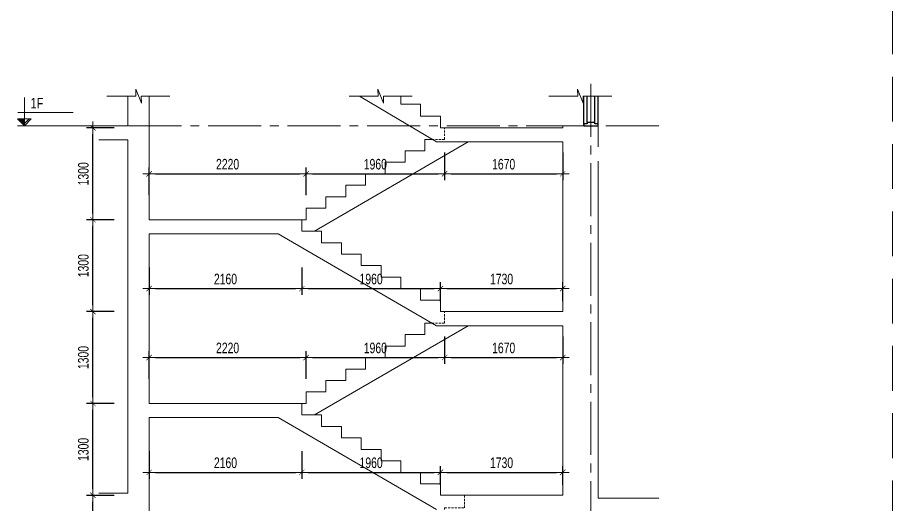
# Model space of a CAD drawing. Header units: millimetres. Extents: x -179076 to 254975, y -18667 to 296191.
# Drawn here: x 63262 to 75639, y 54940 to 61832 of the extents above; entities that cross this region are included whole.
import ezdxf

# ---------------------------------------------------------------- set-up
doc = ezdxf.new("R2010")
doc.units = ezdxf.units.MM
doc.linetypes.add('CENTER2', pattern=[1.125, 0.75, -0.125, 0.125, -0.125])
doc.linetypes.add('HIDDEN2', pattern=[4.7625, 3.175, -1.5875])
doc.layers.get('Defpoints').update_dxf_attribs({"color": 151, "lineweight": 9})
doc.layers.add('A-DOOR', color=4, linetype='Continuous')
for name, color, linetype, lineweight in [('NDC_S_ANNO', 7, 'Continuous', 20), ('NDC_S_AXIS', 5, 'CENTER2', 13), ('NDC_S_CONTINUOUS', 3, 'Continuous', 20), ('NDC_S_DIM', 1, 'Continuous', 15), ('NDC_S_HIDDEN', 8, 'HIDDEN2', 13), ('NDC_S_SLAB', 2, 'Continuous', 20), ('NDC_S_SYMBOL', 1, 'Continuous', 15), ('NDC_S_TEXT SYMBOL', 7, 'Continuous', 20), ('NDC_S_VN TEXT', 7, 'Continuous', 20)]:
    doc.layers.add(name, color=color, linetype=linetype, lineweight=lineweight)
doc.styles.add('NDC_ANNO', font='', dxfattribs={"width": 0.8})
doc.styles.add('NDC_DIM', font='', dxfattribs={"width": 0.75})
doc.styles.get('NDC_ANNO').set_extended_font_data('Dotum')
doc.styles.get('NDC_DIM').set_extended_font_data('Dotum')
doc.dimstyles.new('NDC_dim_60', dxfattribs={"dimscale": 60, "dimtxt": 2.5, "dimasz": 1.5, "dimexe": 1.5, "dimexo": 2.5, "dimgap": 1, "dimtad": 1, "dimdec": 0, "dimzin": 0, "dimdsep": 46, "dimtxsty": 'NDC_DIM', "dimblk": 'DIMMARK', "dimcen": 0.09, "dimdle": 1.2, "dimclrd": 1, "dimclre": 1, "dimclrt": 3, "dimadec": 0, "dimazin": 0, "dimtfac": 1, "dimtdec": 0, "dimtix": 1, "dimtofl": 0, "dimtmove": 0, "dimatfit": 3, "dimfxl": 5, "dimfxlon": 1, "dimtolj": 1, "dimtzin": 0, "dimarcsym": 0})

# ---------------------------------------------------------------- blocks, each defined once
blk = doc.blocks.new('kata_block_CT')
at = {"layer": 'NDC_S_ANNO'}
blk.add_hatch(color=3, dxfattribs=at).paths.add_polyline_path([(0, 1.6), (-1.61, 1.6), (0, 0)])
at = {"layer": 'NDC_S_ANNO', "ltscale": 50}
h = blk.add_hatch(dxfattribs=at)
h.set_pattern_fill('ANSI31', color=256, scale=1.406, style=0)
h.paths.add_polyline_path([(0, 1.6), (0, 0), (1.61, 1.6)])
for p, q in [((-1.59, 3.14), (11.47, 3.14)), ((11.56, 0), (-1.64, 0))]:
    blk.add_line(p, q, dxfattribs=at)
for points in [[(0, 6.69), (0, 0)], [(0, 0), (-1.61, 1.6), (0, 1.6)], [(0, 0), (1.61, 1.6), (0, 1.6)]]:
    blk.add_lwpolyline(points, dxfattribs=at)
at = {"layer": 'NDC_S_ANNO', "color": 8, "ltscale": 50}
blk.add_lwpolyline([(0, 0), (-1.61, 1.6), (0, 1.6)], dxfattribs=at)
at = {"layer": 'NDC_S_TEXT SYMBOL', "color": 3, "style": 'NDC_ANNO', "width": 0.8}
blk.add_attdef('CT', (1.41, 4.07), '', height=2.5, dxfattribs=at)
blk = doc.blocks.new('DIMMARK')
at = {"layer": 'NDC_S_DIM', "color": 1}
blk.add_line((-1.5, 0), (1, 0), dxfattribs=at)
at = {"layer": 'NDC_S_DIM', "color": 2, "const_width": 0.1}
blk.add_lwpolyline([(-0.42, -0.42), (0.42, 0.42)], dxfattribs=at)
blk = doc.blocks.new('*D1698')
at = {"layer": 'Defpoints', "color": 0, "transparency": 16777216}
for p in [(65124, 56370), (67284, 56370), (67284, 55395)]:
    blk.add_point(p, dxfattribs=at)
at = {"layer": 'NDC_S_DIM', "color": 1, "lineweight": -2, "transparency": 16777216}
for p, q in [((65124, 55695), (65124, 55305)), ((67284, 55695), (67284, 55305)), ((65214, 55395), (67194, 55395))]:
    blk.add_line(p, q, dxfattribs=at)
at = {"layer": 'NDC_S_DIM', "color": 1, "lineweight": -2, "transparency": 16777216, "xscale": 90, "yscale": 90, "zscale": 90, "rotation": 180}
blk.add_blockref('DIMMARK', (65124, 55395), dxfattribs=at)
at = {"layer": 'NDC_S_DIM', "color": 1, "lineweight": -2, "transparency": 16777216, "xscale": 90, "yscale": 90, "zscale": 90}
blk.add_blockref('DIMMARK', (67284, 55395), dxfattribs=at)
at = {"layer": 'NDC_S_DIM', "color": 3, "transparency": 16777216, "insert": (66204, 55530), "char_height": 150, "attachment_point": 5, "style": 'NDC_DIM'}
blk.add_mtext('\\A1;2160', dxfattribs=at)
blk = doc.blocks.new('*D1699')
at = {"layer": 'Defpoints', "color": 0, "transparency": 16777216}
for p in [(67284, 56370), (69244, 55395), (69244, 55070)]:
    blk.add_point(p, dxfattribs=at)
at = {"layer": 'NDC_S_DIM', "color": 1, "lineweight": -2, "transparency": 16777216}
for p, q in [((67284, 55695), (67284, 55305)), ((69244, 55220), (69244, 55485)), ((67374, 55395), (69154, 55395))]:
    blk.add_line(p, q, dxfattribs=at)
at = {"layer": 'NDC_S_DIM', "color": 1, "lineweight": -2, "transparency": 16777216, "xscale": 90, "yscale": 90, "zscale": 90, "rotation": 180}
blk.add_blockref('DIMMARK', (67284, 55395), dxfattribs=at)
at = {"layer": 'NDC_S_DIM', "color": 1, "lineweight": -2, "transparency": 16777216, "xscale": 90, "yscale": 90, "zscale": 90}
blk.add_blockref('DIMMARK', (69244, 55395), dxfattribs=at)
at = {"layer": 'NDC_S_DIM', "color": 3, "transparency": 16777216, "insert": (68264, 55530), "char_height": 150, "attachment_point": 5, "style": 'NDC_DIM'}
blk.add_mtext('\\A1;1960', dxfattribs=at)
blk = doc.blocks.new('*D1700')
at = {"layer": 'Defpoints', "color": 0, "transparency": 16777216}
for p in [(70974, 55395), (69244, 55070), (70974, 55070)]:
    blk.add_point(p, dxfattribs=at)
at = {"layer": 'NDC_S_DIM', "color": 1, "lineweight": -2, "transparency": 16777216}
for p, q in [((69244, 55220), (69244, 55485)), ((70974, 55220), (70974, 55485)), ((69334, 55395), (70884, 55395))]:
    blk.add_line(p, q, dxfattribs=at)
at = {"layer": 'NDC_S_DIM', "color": 1, "lineweight": -2, "transparency": 16777216, "xscale": 90, "yscale": 90, "zscale": 90, "rotation": 180}
blk.add_blockref('DIMMARK', (69244, 55395), dxfattribs=at)
at = {"layer": 'NDC_S_DIM', "color": 1, "lineweight": -2, "transparency": 16777216, "xscale": 90, "yscale": 90, "zscale": 90}
blk.add_blockref('DIMMARK', (70974, 55395), dxfattribs=at)
at = {"layer": 'NDC_S_DIM', "color": 3, "transparency": 16777216, "insert": (70109, 55530), "char_height": 150, "attachment_point": 5, "style": 'NDC_DIM'}
blk.add_mtext('\\A1;1730', dxfattribs=at)
blk = doc.blocks.new('*D1701')
at = {"layer": 'Defpoints', "color": 0, "transparency": 16777216}
for p in [(67344, 57020), (65124, 56370), (67344, 56370)]:
    blk.add_point(p, dxfattribs=at)
at = {"layer": 'NDC_S_DIM', "color": 1, "lineweight": -2, "transparency": 16777216}
for p, q in [((65124, 56720), (65124, 57110)), ((67344, 56720), (67344, 57110)), ((65214, 57020), (67254, 57020))]:
    blk.add_line(p, q, dxfattribs=at)
at = {"layer": 'NDC_S_DIM', "color": 1, "lineweight": -2, "transparency": 16777216, "xscale": 90, "yscale": 90, "zscale": 90, "rotation": 180}
blk.add_blockref('DIMMARK', (65124, 57020), dxfattribs=at)
at = {"layer": 'NDC_S_DIM', "color": 1, "lineweight": -2, "transparency": 16777216, "xscale": 90, "yscale": 90, "zscale": 90}
blk.add_blockref('DIMMARK', (67344, 57020), dxfattribs=at)
at = {"layer": 'NDC_S_DIM', "color": 3, "transparency": 16777216, "insert": (66234, 57155), "char_height": 150, "attachment_point": 5, "style": 'NDC_DIM'}
blk.add_mtext('\\A1;2220', dxfattribs=at)
blk = doc.blocks.new('*D1702')
at = {"layer": 'Defpoints', "color": 0, "transparency": 16777216}
for p in [(69304, 57670), (69304, 57020), (67344, 56370)]:
    blk.add_point(p, dxfattribs=at)
at = {"layer": 'NDC_S_DIM', "color": 1, "lineweight": -2, "transparency": 16777216}
for p, q in [((69304, 57320), (69304, 56930)), ((67344, 56720), (67344, 57110)), ((67434, 57020), (69214, 57020))]:
    blk.add_line(p, q, dxfattribs=at)
at = {"layer": 'NDC_S_DIM', "color": 1, "lineweight": -2, "transparency": 16777216, "xscale": 90, "yscale": 90, "zscale": 90, "rotation": 180}
blk.add_blockref('DIMMARK', (67344, 57020), dxfattribs=at)
at = {"layer": 'NDC_S_DIM', "color": 1, "lineweight": -2, "transparency": 16777216, "xscale": 90, "yscale": 90, "zscale": 90}
blk.add_blockref('DIMMARK', (69304, 57020), dxfattribs=at)
at = {"layer": 'NDC_S_DIM', "color": 3, "transparency": 16777216, "insert": (68324, 57155), "char_height": 150, "attachment_point": 5, "style": 'NDC_DIM'}
blk.add_mtext('\\A1;1960', dxfattribs=at)
blk = doc.blocks.new('*D1703')
at = {"layer": 'Defpoints', "color": 0, "transparency": 16777216}
for p in [(69304, 57670), (70974, 57470), (70974, 57020)]:
    blk.add_point(p, dxfattribs=at)
at = {"layer": 'NDC_S_DIM', "color": 1, "lineweight": -2, "transparency": 16777216}
for p, q in [((69304, 57320), (69304, 56930)), ((70974, 57320), (70974, 56930)), ((69394, 57020), (70884, 57020))]:
    blk.add_line(p, q, dxfattribs=at)
at = {"layer": 'NDC_S_DIM', "color": 1, "lineweight": -2, "transparency": 16777216, "xscale": 90, "yscale": 90, "zscale": 90, "rotation": 180}
blk.add_blockref('DIMMARK', (69304, 57020), dxfattribs=at)
at = {"layer": 'NDC_S_DIM', "color": 1, "lineweight": -2, "transparency": 16777216, "xscale": 90, "yscale": 90, "zscale": 90}
blk.add_blockref('DIMMARK', (70974, 57020), dxfattribs=at)
at = {"layer": 'NDC_S_DIM', "color": 3, "transparency": 16777216, "insert": (70139, 57155), "char_height": 150, "attachment_point": 5, "style": 'NDC_DIM'}
blk.add_mtext('\\A1;1670', dxfattribs=at)
blk = doc.blocks.new('*D1704')
at = {"layer": 'Defpoints', "color": 0, "transparency": 16777216}
for p in [(65124, 58970), (67284, 58970), (67284, 57995)]:
    blk.add_point(p, dxfattribs=at)
at = {"layer": 'NDC_S_DIM', "color": 1, "lineweight": -2, "transparency": 16777216}
for p, q in [((65124, 58295), (65124, 57905)), ((67284, 58295), (67284, 57905)), ((65214, 57995), (67194, 57995))]:
    blk.add_line(p, q, dxfattribs=at)
at = {"layer": 'NDC_S_DIM', "color": 1, "lineweight": -2, "transparency": 16777216, "xscale": 90, "yscale": 90, "zscale": 90, "rotation": 180}
blk.add_blockref('DIMMARK', (65124, 57995), dxfattribs=at)
at = {"layer": 'NDC_S_DIM', "color": 1, "lineweight": -2, "transparency": 16777216, "xscale": 90, "yscale": 90, "zscale": 90}
blk.add_blockref('DIMMARK', (67284, 57995), dxfattribs=at)
at = {"layer": 'NDC_S_DIM', "color": 3, "transparency": 16777216, "insert": (66204, 58130), "char_height": 150, "attachment_point": 5, "style": 'NDC_DIM'}
blk.add_mtext('\\A1;2160', dxfattribs=at)
blk = doc.blocks.new('*D1705')
at = {"layer": 'Defpoints', "color": 0, "transparency": 16777216}
for p in [(67284, 58970), (69244, 57995), (69244, 57670)]:
    blk.add_point(p, dxfattribs=at)
at = {"layer": 'NDC_S_DIM', "color": 1, "lineweight": -2, "transparency": 16777216}
for p, q in [((67284, 58295), (67284, 57905)), ((69244, 57820), (69244, 58085)), ((67374, 57995), (69154, 57995))]:
    blk.add_line(p, q, dxfattribs=at)
at = {"layer": 'NDC_S_DIM', "color": 1, "lineweight": -2, "transparency": 16777216, "xscale": 90, "yscale": 90, "zscale": 90, "rotation": 180}
blk.add_blockref('DIMMARK', (67284, 57995), dxfattribs=at)
at = {"layer": 'NDC_S_DIM', "color": 1, "lineweight": -2, "transparency": 16777216, "xscale": 90, "yscale": 90, "zscale": 90}
blk.add_blockref('DIMMARK', (69244, 57995), dxfattribs=at)
at = {"layer": 'NDC_S_DIM', "color": 3, "transparency": 16777216, "insert": (68264, 58130), "char_height": 150, "attachment_point": 5, "style": 'NDC_DIM'}
blk.add_mtext('\\A1;1960', dxfattribs=at)
blk = doc.blocks.new('*D1706')
at = {"layer": 'Defpoints', "color": 0, "transparency": 16777216}
for p in [(70974, 57995), (69244, 57670), (70974, 57670)]:
    blk.add_point(p, dxfattribs=at)
at = {"layer": 'NDC_S_DIM', "color": 1, "lineweight": -2, "transparency": 16777216}
for p, q in [((69244, 57820), (69244, 58085)), ((70974, 57820), (70974, 58085)), ((69334, 57995), (70884, 57995))]:
    blk.add_line(p, q, dxfattribs=at)
at = {"layer": 'NDC_S_DIM', "color": 1, "lineweight": -2, "transparency": 16777216, "xscale": 90, "yscale": 90, "zscale": 90, "rotation": 180}
blk.add_blockref('DIMMARK', (69244, 57995), dxfattribs=at)
at = {"layer": 'NDC_S_DIM', "color": 1, "lineweight": -2, "transparency": 16777216, "xscale": 90, "yscale": 90, "zscale": 90}
blk.add_blockref('DIMMARK', (70974, 57995), dxfattribs=at)
at = {"layer": 'NDC_S_DIM', "color": 3, "transparency": 16777216, "insert": (70109, 58130), "char_height": 150, "attachment_point": 5, "style": 'NDC_DIM'}
blk.add_mtext('\\A1;1730', dxfattribs=at)
blk = doc.blocks.new('*D1707')
at = {"layer": 'Defpoints', "color": 0, "transparency": 16777216}
for p in [(67344, 59620), (65124, 58970), (67344, 58970)]:
    blk.add_point(p, dxfattribs=at)
at = {"layer": 'NDC_S_DIM', "color": 1, "lineweight": -2, "transparency": 16777216}
for p, q in [((65124, 59320), (65124, 59710)), ((67344, 59320), (67344, 59710)), ((65214, 59620), (67254, 59620))]:
    blk.add_line(p, q, dxfattribs=at)
at = {"layer": 'NDC_S_DIM', "color": 1, "lineweight": -2, "transparency": 16777216, "xscale": 90, "yscale": 90, "zscale": 90, "rotation": 180}
blk.add_blockref('DIMMARK', (65124, 59620), dxfattribs=at)
at = {"layer": 'NDC_S_DIM', "color": 1, "lineweight": -2, "transparency": 16777216, "xscale": 90, "yscale": 90, "zscale": 90}
blk.add_blockref('DIMMARK', (67344, 59620), dxfattribs=at)
at = {"layer": 'NDC_S_DIM', "color": 3, "transparency": 16777216, "insert": (66234, 59755), "char_height": 150, "attachment_point": 5, "style": 'NDC_DIM'}
blk.add_mtext('\\A1;2220', dxfattribs=at)
blk = doc.blocks.new('*D1708')
at = {"layer": 'Defpoints', "color": 0, "transparency": 16777216}
for p in [(69304, 60108), (69304, 59620), (67344, 58970)]:
    blk.add_point(p, dxfattribs=at)
at = {"layer": 'NDC_S_DIM', "color": 1, "lineweight": -2, "transparency": 16777216}
for p, q in [((69304, 59920), (69304, 59530)), ((67344, 59320), (67344, 59710)), ((67434, 59620), (69214, 59620))]:
    blk.add_line(p, q, dxfattribs=at)
at = {"layer": 'NDC_S_DIM', "color": 1, "lineweight": -2, "transparency": 16777216, "xscale": 90, "yscale": 90, "zscale": 90, "rotation": 180}
blk.add_blockref('DIMMARK', (67344, 59620), dxfattribs=at)
at = {"layer": 'NDC_S_DIM', "color": 1, "lineweight": -2, "transparency": 16777216, "xscale": 90, "yscale": 90, "zscale": 90}
blk.add_blockref('DIMMARK', (69304, 59620), dxfattribs=at)
at = {"layer": 'NDC_S_DIM', "color": 3, "transparency": 16777216, "insert": (68324, 59755), "char_height": 150, "attachment_point": 5, "style": 'NDC_DIM'}
blk.add_mtext('\\A1;1960', dxfattribs=at)
blk = doc.blocks.new('*D1709')
at = {"layer": 'Defpoints', "color": 0, "transparency": 16777216}
for p in [(69304, 60108), (70974, 60070), (70974, 59620)]:
    blk.add_point(p, dxfattribs=at)
at = {"layer": 'NDC_S_DIM', "color": 1, "lineweight": -2, "transparency": 16777216}
for p, q in [((69304, 59920), (69304, 59530)), ((70974, 59920), (70974, 59530)), ((69394, 59620), (70884, 59620))]:
    blk.add_line(p, q, dxfattribs=at)
at = {"layer": 'NDC_S_DIM', "color": 1, "lineweight": -2, "transparency": 16777216, "xscale": 90, "yscale": 90, "zscale": 90, "rotation": 180}
blk.add_blockref('DIMMARK', (69304, 59620), dxfattribs=at)
at = {"layer": 'NDC_S_DIM', "color": 1, "lineweight": -2, "transparency": 16777216, "xscale": 90, "yscale": 90, "zscale": 90}
blk.add_blockref('DIMMARK', (70974, 59620), dxfattribs=at)
at = {"layer": 'NDC_S_DIM', "color": 3, "transparency": 16777216, "insert": (70139, 59755), "char_height": 150, "attachment_point": 5, "style": 'NDC_DIM'}
blk.add_mtext('\\A1;1670', dxfattribs=at)
blk = doc.blocks.new('*D2036')
at = {"layer": 'Defpoints', "color": 0, "transparency": 16777216}
for p in [(64329, 55070), (69584, 55070), (65124, 52958)]:
    blk.add_point(p, dxfattribs=at)
at = {"layer": 'NDC_S_DIM', "color": 1, "lineweight": -2, "transparency": 16777216}
for p, q in [((64629, 55070), (64239, 55070)), ((64329, 53048), (64329, 54980)), ((64629, 52958), (64239, 52958))]:
    blk.add_line(p, q, dxfattribs=at)
at = {"layer": 'NDC_S_DIM', "color": 1, "lineweight": -2, "transparency": 16777216, "xscale": 90, "yscale": 90, "zscale": 90}
for p, rotation in [((64329, 55070), 90), ((64329, 52958), 270)]:
    blk.add_blockref('DIMMARK', p, dxfattribs=dict(at, rotation=rotation))
at = {"layer": 'NDC_S_DIM', "color": 3, "transparency": 16777216, "insert": (64194, 54014), "char_height": 150, "attachment_point": 5, "rotation": 90, "style": 'NDC_DIM'}
blk.add_mtext('\\A1;2112', dxfattribs=at)
blk = doc.blocks.new('*D2037')
at = {"layer": 'Defpoints', "color": 0, "transparency": 16777216}
for p in [(64329, 56370), (67284, 56370), (69584, 55070)]:
    blk.add_point(p, dxfattribs=at)
at = {"layer": 'NDC_S_DIM', "color": 1, "lineweight": -2, "transparency": 16777216}
for p, q in [((64629, 56370), (64239, 56370)), ((64329, 55160), (64329, 56280)), ((64629, 55070), (64239, 55070))]:
    blk.add_line(p, q, dxfattribs=at)
at = {"layer": 'NDC_S_DIM', "color": 1, "lineweight": -2, "transparency": 16777216, "xscale": 90, "yscale": 90, "zscale": 90}
for p, rotation in [((64329, 56370), 90), ((64329, 55070), 270)]:
    blk.add_blockref('DIMMARK', p, dxfattribs=dict(at, rotation=rotation))
at = {"layer": 'NDC_S_DIM', "color": 3, "transparency": 16777216, "insert": (64194, 55720), "char_height": 150, "attachment_point": 5, "rotation": 90, "style": 'NDC_DIM'}
blk.add_mtext('\\A1;1300', dxfattribs=at)
blk = doc.blocks.new('*D2038')
at = {"layer": 'Defpoints', "color": 0, "transparency": 16777216}
for p in [(64329, 57670), (69465, 57670), (67284, 56370)]:
    blk.add_point(p, dxfattribs=at)
at = {"layer": 'NDC_S_DIM', "color": 1, "lineweight": -2, "transparency": 16777216}
for p, q in [((64629, 57670), (64239, 57670)), ((64329, 56460), (64329, 57580)), ((64629, 56370), (64239, 56370))]:
    blk.add_line(p, q, dxfattribs=at)
at = {"layer": 'NDC_S_DIM', "color": 1, "lineweight": -2, "transparency": 16777216, "xscale": 90, "yscale": 90, "zscale": 90}
for p, rotation in [((64329, 57670), 90), ((64329, 56370), 270)]:
    blk.add_blockref('DIMMARK', p, dxfattribs=dict(at, rotation=rotation))
at = {"layer": 'NDC_S_DIM', "color": 3, "transparency": 16777216, "insert": (64194, 57020), "char_height": 150, "attachment_point": 5, "rotation": 90, "style": 'NDC_DIM'}
blk.add_mtext('\\A1;1300', dxfattribs=at)
blk = doc.blocks.new('*D2039')
at = {"layer": 'Defpoints', "color": 0, "transparency": 16777216}
for p in [(64329, 58970), (67284, 58970), (69465, 57670)]:
    blk.add_point(p, dxfattribs=at)
at = {"layer": 'NDC_S_DIM', "color": 1, "lineweight": -2, "transparency": 16777216}
for p, q in [((64629, 58970), (64239, 58970)), ((64329, 57760), (64329, 58880)), ((64629, 57670), (64239, 57670))]:
    blk.add_line(p, q, dxfattribs=at)
at = {"layer": 'NDC_S_DIM', "color": 1, "lineweight": -2, "transparency": 16777216, "xscale": 90, "yscale": 90, "zscale": 90}
for p, rotation in [((64329, 58970), 90), ((64329, 57670), 270)]:
    blk.add_blockref('DIMMARK', p, dxfattribs=dict(at, rotation=rotation))
at = {"layer": 'NDC_S_DIM', "color": 3, "transparency": 16777216, "insert": (64194, 58320), "char_height": 150, "attachment_point": 5, "rotation": 90, "style": 'NDC_DIM'}
blk.add_mtext('\\A1;1300', dxfattribs=at)
blk = doc.blocks.new('*D2040')
at = {"layer": 'Defpoints', "color": 0, "transparency": 16777216}
for p in [(64329, 60270), (69244, 60270), (67284, 58970)]:
    blk.add_point(p, dxfattribs=at)
at = {"layer": 'NDC_S_DIM', "color": 1, "lineweight": -2, "transparency": 16777216}
for p, q in [((64629, 60270), (64239, 60270)), ((64329, 59060), (64329, 60180)), ((64629, 58970), (64239, 58970))]:
    blk.add_line(p, q, dxfattribs=at)
at = {"layer": 'NDC_S_DIM', "color": 1, "lineweight": -2, "transparency": 16777216, "xscale": 90, "yscale": 90, "zscale": 90}
for p, rotation in [((64329, 60270), 90), ((64329, 58970), 270)]:
    blk.add_blockref('DIMMARK', p, dxfattribs=dict(at, rotation=rotation))
at = {"layer": 'NDC_S_DIM', "color": 3, "transparency": 16777216, "insert": (64194, 59620), "char_height": 150, "attachment_point": 5, "rotation": 90, "style": 'NDC_DIM'}
blk.add_mtext('\\A1;1300', dxfattribs=at)

msp = doc.modelspace()

# ---------------------------------------------------------------- linework, layer by layer
at = {"layer": 'A-DOOR'}
for p, q in [((71274.1, 60300.2), (71274.1, 60718.6)), ((71319.1, 60345.2), (71319.1, 60718.6)), ((71429.1, 60345.2), (71429.1, 60718.6)), ((71474.1, 60300.2), (71474.1, 60718.6))]:
    msp.add_line(p, q, dxfattribs=at)
msp.add_lwpolyline([(71474.1, 60300.2), (71474.1, 60325.2), (71429.1, 60325.2), (71429.1, 60345.2), (71319.1, 60345.2), (71319.1, 60325.2), (71274.1, 60325.2), (71274.1, 60300.2)], close=True, dxfattribs=at)
at = {"layer": 'NDC_S_AXIS', "ltscale": 1000}
for p, q in [((71374.1, 60894.6), (71374.1, 44866.8)), ((72333.1, 60300.2), (63265.9, 60300.2))]:
    msp.add_line(p, q, dxfattribs=at)
at = {"layer": 'NDC_S_CONTINUOUS'}
for p, q in [((67462.5, 58807.7), (69637.9, 60070.2)), ((67462.5, 56207.7), (69637.9, 57470.2))]:
    msp.add_line(p, q, dxfattribs=at)
for points in [[(67284.1, 58970.2), (67344.1, 58970.2), (67344.1, 59132.7), (67624.1, 59132.7), (67624.1, 59295.2), (67904.1, 59295.2), (67904.1, 59457.7), (68184.1, 59457.7), (68184.1, 59620.2), (68464.1, 59620.2), (68464.1, 59782.7), (68744.1, 59782.7), (68744.1, 59945.2), (69024.1, 59945.2), (69024.1, 60107.7), (69126.1, 60107.7)], [(67284.1, 56370.2), (67344.1, 56370.2), (67344.1, 56532.7), (67624.1, 56532.7), (67624.1, 56695.2), (67904.1, 56695.2), (67904.1, 56857.7), (68184.1, 56857.7), (68184.1, 57020.2), (68464.1, 57020.2), (68464.1, 57182.7), (68744.1, 57182.7), (68744.1, 57345.2), (69024.1, 57345.2), (69024.1, 57507.7), (69125.6, 57507.7)]]:
    msp.add_lwpolyline(points, dxfattribs=at)
at = {"layer": 'NDC_S_HIDDEN', "ltscale": 200}
msp.add_line((75639.1, 76233.6), (75639.1, 42633.6), dxfattribs=at)
at = {"layer": 'NDC_S_HIDDEN', "ltscale": 10}
for points in [[(69125.6, 60107.7), (69304.1, 60107.7), (69304.1, 60270.2)], [(69125.6, 57507.7), (69304.1, 57507.7), (69304.1, 57670.2)], [(69304.1, 54870.2), (69304.1, 54894.2), (69584.1, 54894.2), (69584.1, 55070.2)]]:
    msp.add_lwpolyline(points, dxfattribs=at)
at = {"layer": 'NDC_S_SLAB'}
for p, q in [((64824.1, 60718.6), (64824.1, 60300.2)), ((69189.1, 60070.2), (68099.8, 60718.6)), ((64411, 60300.2), (64824.1, 60300.2)), ((70974.1, 60300.2), (71474.1, 60300.2)), ((71474.1, 60000.2), (71474.1, 60300.2)), ((64411, 60100.2), (64824.1, 60100.2)), ((64824.1, 60100.2), (64824.1, 55100.2)), ((69189.1, 60070.2), (70974.1, 60070.2)), ((64411, 55100.2), (64824.1, 55100.2))]:
    msp.add_line(p, q, dxfattribs=at)
for points in [[(65124.1, 58970.2), (65124.1, 60718.6)], [(70974.1, 60300.2), (70974.1, 60270.2), (69244.1, 60270.2), (69244.1, 60436.9), (68964.1, 60436.9), (68964.1, 60603.5), (68684.1, 60603.5), (68684.1, 60718.6)], [(70974.1, 60070.2), (70974.1, 57670.2), (69244.1, 57670.2), (69244.1, 57832.7), (68964.1, 57832.7), (68964.1, 57995.2), (68684.1, 57995.2), (68684.1, 58157.7), (68404.1, 58157.7), (68404.1, 58320.2), (68124.1, 58320.2), (68124.1, 58482.7), (67844.1, 58482.7), (67844.1, 58645.2), (67564.1, 58645.2), (67564.1, 58807.7), (67284.1, 58807.7), (67284.1, 58970.2), (65124.1, 58970.2)], [(71474.1, 55030.2), (71474.1, 59800.2)], [(69190.2, 57470.2), (70974.1, 57470.2), (70974.1, 55070.2), (69244.1, 55070.2), (69244.1, 55232.7), (68964.1, 55232.7), (68964.1, 55395.2), (68684.1, 55395.2), (68684.1, 55557.7), (68404.1, 55557.7), (68404.1, 55720.2), (68124.1, 55720.2), (68124.1, 55882.7), (67844.1, 55882.7), (67844.1, 56045.2), (67564.1, 56045.2), (67564.1, 56207.7), (67284.1, 56207.7), (67284.1, 56370.2), (65124.1, 56370.2), (65124.1, 58770.2)], [(69190.2, 57470.2), (66950.2, 58770.2), (65124.1, 58770.2)], [(65124.1, 52782.2), (65124.1, 56170.2), (66950.2, 56170.2), (69190.2, 54870.2)], [(71474.1, 55030.2), (72333.1, 55030.2)]]:
    msp.add_lwpolyline(points, dxfattribs=at)
at = {"layer": 'NDC_S_SYMBOL'}
for points in [[(64526.6, 60718.6), (64936.2, 60718.6), (64934.1, 60818.6), (65014.1, 60618.6), (65011.9, 60718.6), (65418.2, 60718.6)], [(70776.6, 60718.6), (71186.2, 60718.6), (71184.1, 60818.6), (71264.1, 60618.6), (71261.9, 60718.6), (71668.2, 60718.6)]]:
    msp.add_lwpolyline(points, dxfattribs=at)
at = {"layer": 'NDC_S_SYMBOL', "elevation": 0}
msp.add_lwpolyline([(67952.2, 60718.6), (68361.8, 60718.6), (68359.6, 60818.6), (68439.6, 60618.6), (68437.4, 60718.6), (68843.7, 60718.6)], dxfattribs=at)

# ---------------------------------------------------------------- block references
at = {"layer": 'NDC_S_VN TEXT', "xscale": 60, "yscale": 60, "zscale": 60}
msp.add_blockref('kata_block_CT', (63360.3, 60300.2), dxfattribs=at).add_auto_attribs({'CT': '1F'})

# ---------------------------------------------------------------- dimensions: what is measured, and where the dimension line sits
at = {"layer": 'NDC_S_DIM'}
for base, p1, p2, picture, middle in [((64328.8, 60270.2), (67284.1, 58970.2), (69244.1, 60270.2), '*D2040', (64193.7, 59620.2)), ((64328.8, 58970.2), (69464.8, 57670.2), (67284.1, 58970.2), '*D2039', (64193.7, 58320.2)), ((64328.8, 57670.2), (67284.1, 56370.2), (69464.8, 57670.2), '*D2038', (64193.7, 57020.2)), ((64328.8, 56370.2), (69584.1, 55070.2), (67284.1, 56370.2), '*D2037', (64193.7, 55720.2)), ((64328.8, 55070.2), (65124.1, 52958.2), (69584.1, 55070.2), '*D2036', (64193.8, 54014.2))]:
    dim = msp.add_linear_dim(base=base, p1=p1, p2=p2, angle=90, dimstyle='NDC_dim_60', override={"dimtmove": 1}, dxfattribs=at)
    dim.commit()
    dim.dimension.update_dxf_attribs({"geometry": picture, "text_midpoint": middle})
for base, p1, p2, picture, middle in [((69304.1, 59620.2), (67344.1, 58970.2), (69304.1, 60107.7), '*D1708', (68324.1, 59755.3)), ((70974.1, 59620.2), (69304.1, 60107.7), (70974.1, 60070.2), '*D1709', (70139.1, 59755.3)), ((69244.1, 57995.2), (67284.1, 58970.2), (69244.1, 57670.2), '*D1705', (68264.1, 58130.3)), ((70974.1, 57995.2), (69244.1, 57670.2), (70974.1, 57670.2), '*D1706', (70109.1, 58130.3)), ((69304.1, 57020.2), (67344.1, 56370.2), (69304.1, 57670.2), '*D1702', (68324.1, 57155.3)), ((70974.1, 57020.2), (69304.1, 57670.2), (70974.1, 57470.2), '*D1703', (70139.1, 57155.3)), ((69244.1, 55395.2), (67284.1, 56370.2), (69244.1, 55070.2), '*D1699', (68264.1, 55530.3)), ((70974.1, 55395.2), (69244.1, 55070.2), (70974.1, 55070.2), '*D1700', (70109.1, 55530.3))]:
    dim = msp.add_linear_dim(base=base, p1=p1, p2=p2, dimstyle='NDC_dim_60', override={"dimtmove": 1}, dxfattribs=at)
    dim.commit()
    dim.dimension.update_dxf_attribs({"geometry": picture, "text_midpoint": middle})
for base, p1, p2, picture, middle in [((67344.1, 59620.2), (65124.1, 58970.2), (67344.1, 58970.2), '*D1707', (66234.1, 59755.3)), ((67284.1, 57995.2), (65124.1, 58970.2), (67284.1, 58970.2), '*D1704', (66204.1, 58130.3)), ((67344.1, 57020.2), (65124.1, 56370.2), (67344.1, 56370.2), '*D1701', (66234.1, 57155.3)), ((67284.1, 55395.2), (65124.1, 56370.2), (67284.1, 56370.2), '*D1698', (66204.1, 55530.3))]:
    dim = msp.add_linear_dim(base=base, p1=p1, p2=p2, dimstyle='NDC_dim_60', dxfattribs=at)
    dim.commit()
    dim.dimension.update_dxf_attribs({"geometry": picture, "text_midpoint": middle})

doc.saveas('drawing.dxf')
